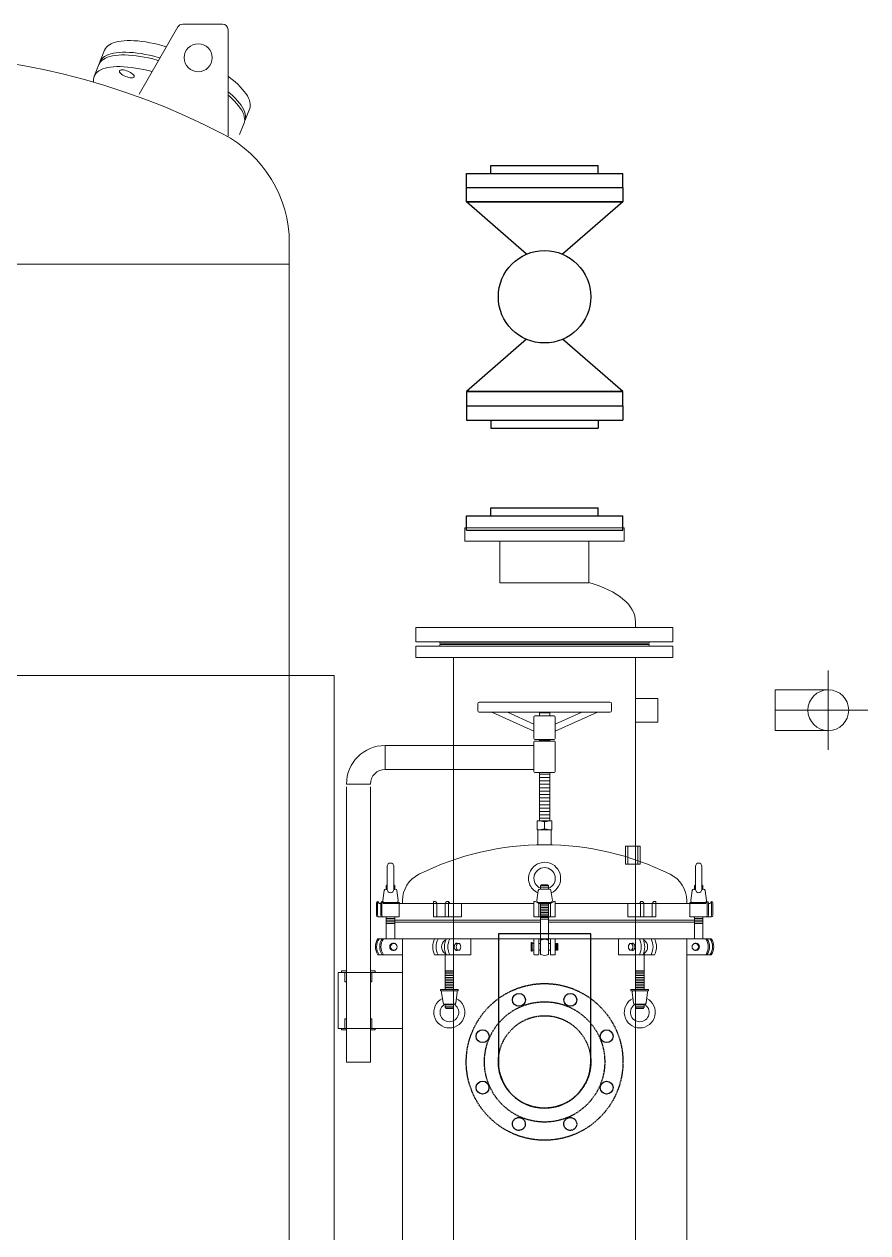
# Model space of a CAD drawing. Extents: x 0 to 160756, y 0 to 229247.
# Drawn here: x 57908 to 59416, y 111447 to 113607 of the extents above; entities that cross this region are included whole.
import ezdxf

# ---------------------------------------------------------------- set-up
doc = ezdxf.new("R2010")
doc.units = 0
doc.header["$LTSCALE"] = 10
for name, pattern in [('XCM7P30CDA$0$CENTER', [50.800000000000004, 31.75, -6.35, 6.35, -6.35]), ('XCM7P30CDA$0$DASHED2', [9.524999999999999, 6.35, -3.175]), ('XCM7P30CDA$0$HIDDEN', [0.375, 0.25, -0.125]), ('XCM7P30CDA$0$PHANTOMX2', [5, 2.5, -0.5, 0.5, -0.5, 0.5, -0.5])]:
    doc.linetypes.add(name, pattern=pattern)
for name, color, linetype, lineweight in [('XCM7P30CDA$0$M-PIPE-20C CHILLED WATER RETURN-1', 252, 'Continuous', 5), ('XCM7P30CDA$0$交換器', 252, 'Continuous', 15), ('XCM7P30CDA$0$隔離網', 252, 'XCM7P30CDA$0$PHANTOMX2', 9)]:
    doc.layers.add(name, color=color, linetype=linetype, lineweight=lineweight)
doc.layers.add('XCM7P30CDA$0$U-CDA-PIPE', color=252, linetype='Continuous')

# ---------------------------------------------------------------- blocks, each defined once
blk = doc.blocks.new('XCM7P30CDA$0$A$C9f6aa294')
at = {"layer": 'XCM7P30CDA$0$交換器', "color": 7, "lineweight": 13}
blk.add_line((-129.1294399999897, 1786.510249631232), (-129.1294399999897, 1776.086345000003), dxfattribs=at)
for points in [[(-149.1667599999928, 1930.819034999993), (-434.1420700000017, 1930.819034999993), (-434.1420700000017, 1954.195915000004), (-149.1667599999928, 1954.195915000004)], [(-212.6183000000019, 1930.819034999993), (-371.8037199999962, 1930.819034999993), (-371.8037199999962, 1856.235654999997), (-212.6183000000019, 1856.235654999997)], [(-522.0836699999927, 1776.086345000003), (-62.3383499999909, 1776.086345000003), (-62.3383499999909, 1750.483095000003), (-522.0836699999927, 1750.483095000003)], [(-478.6694599999901, 1748.256724999999), (-104.6393699999899, 1748.256724999999), (-104.6393699999899, 1750.483095000003), (-478.6694599999901, 1750.483095000003)], [(-62.3383499999909, 1742.690804999991), (-522.0836699999927, 1742.690804999991), (-522.0836699999927, 1722.653474999999), (-62.3383499999909, 1722.653474999999)], [(-478.6694599999901, 1746.030354999995), (-104.6393699999899, 1746.030354999995), (-104.6393699999899, 1742.690804999991), (-478.6694599999901, 1742.690804999991)], [(-454.1793999999936, 1722.653474999999), (-129.1294399999897, 1722.653474999999), (-129.1294399999897, 223.1935549999907), (-454.1793999999936, 223.1935549999907)], [(-89.05478999998013, 1606.938860000009), (-89.05478999998013, 1649.239879999994), (-129.1294399999897, 1649.239879999994), (-129.1294399999897, 1606.938860000009)]]:
    blk.add_lwpolyline(points, close=True, dxfattribs=at)
blk.add_ellipse((-291.6544199999917, 1786.510249631232), major_axis=(162.5249799999947, 0), ratio=0.4931507144317286, start_param=0, end_param=1.062944440765644, dxfattribs=at)
blk = doc.blocks.new('XCM7P30CDA$0$A$C2780092A')
at = {"color": 1, "linetype": 'XCM7P30CDA$0$CENTER'}
for p, q in [((0, 70.65010000015536), (0, -70.65009999999529)), ((70.65009999999438, 3.637978807091713e-12), (-95.24999999988268, -3.637978807091713e-12))]:
    blk.add_line(p, q, dxfattribs=at)
at = {"color": 0}
blk.add_lwpolyline([(1.364242052659392e-12, -36.51250000000073), (-95.24999999988268, -36.51250000000073), (-95.24999999988268, 36.51250000042637), (1.364242052659392e-12, 36.51250000042637)], dxfattribs=at)
blk.add_circle((1.364242052659392e-12, 0), 36.51250000000118, dxfattribs=at)
blk = doc.blocks.new('XCM7P30CDA$0$A$C7B32241A')
at = {"lineweight": 13}
for p, q in [((26.0000042324591, 15.99999946012349), (4.232459104969166e-06, 15.99999946012349)), ((4.232459104969166e-06, 15.99999946012349), (4.232459104969166e-06, -5.398765097197611e-07)), ((13.0000042324591, 13.99999946012349), (13.0000042324591, 1.99999946012349)), ((26.0000042324591, -5.398765097197611e-07), (26.0000042324591, 15.99999946012349)), ((4.232459104969166e-06, -5.398765097197611e-07), (26.0000042324591, -5.398765097197611e-07))]:
    blk.add_line(p, q, dxfattribs=at)
at = {"lineweight": 18}
blk.add_line((1.998035882503245, -5.398765097197611e-07), (24.00197258241496, -5.398765097197611e-07), dxfattribs=at)
at = {"lineweight": 13}
for centre, start, end in [((4.232459104969166e-06, -27.25000053992562), 72.50767547461729, 90), ((4.232459104969166e-06, 43.2499994601726), 270, 287.4923245253827), ((26.0000042324591, -27.25000053992562), 90, 107.4923245253827), ((26.0000042324591, 43.2499994601726), 252.5076754746173, 270)]:
    blk.add_arc(centre, 43.25000000004684, start, end, dxfattribs=at)
blk = doc.blocks.new('XCM7P30CDA$0$A$C3A915B38')
at = {"lineweight": 20}
for p, q in [((31.99999578015377, 26.49999868795976), (-4.219846232444979e-06, 26.49999868795976)), ((-4.219846232444979e-06, 26.49999868795976), (-4.219846232444979e-06, -1.312040240009082e-06)), ((31.99999578015377, 26.49999868795976), (31.99999578015377, -1.312040240009082e-06)), ((31.99999578015377, -1.312040240009082e-06), (-4.219846232444979e-06, -1.312040240009082e-06))]:
    blk.add_line(p, q, dxfattribs=at)
at = {"linetype": 'XCM7P30CDA$0$DASHED2', "lineweight": 20}
for p, q in [((-4.219846232444979e-06, 22.24999868795976), (31.99999578015377, 22.24999868795976)), ((-4.219846232444979e-06, 4.24999868795976), (31.99999578015377, 4.24999868795976))]:
    blk.add_line(p, q, dxfattribs=at)
blk = doc.blocks.new('XCM7P30CDA$0$A$Ca0cf065b')
at = {"lineweight": 13}
h = blk.add_hatch(dxfattribs=at)
h.set_pattern_fill('LINE', scale=0.9566929, style=0)
h.set_pattern_definition([(0, (-805.600880207814, 2875.881568642566), (0, -3.0374999575), [])])
h.paths.add_polyline_path([(376.1751933499909, 2010.74409410001), (368.9999966000032, 2010.74409410001), (368.9999966000032, 2018.397637300004), (374.2618075499922, 2018.397637300004), (376.1751933499909, 2016.484251500005)])
h.paths.add_polyline_path([(368.9999966000032, 2010.74409410001), (361.824799850001, 2010.74409410001), (361.824799850001, 2016.484251500005), (363.7381856499997, 2018.397637300004), (368.9999966000032, 2018.397637300004)])
h.paths.add_polyline_path([(368.9999966000032, 1956.212598800004), (361.824799850001, 1956.212598800004), (361.824799850001, 1984.913385799999), (368.9999966000032, 1984.913385799999)])
h.paths.add_polyline_path([(376.1751933499909, 1956.212598800004), (368.9999966000032, 1956.212598800004), (368.9999966000032, 1984.913385799999), (376.1751933499909, 1984.913385799999)])
h = blk.add_hatch(dxfattribs=at)
h.set_pattern_fill('LINE', scale=0.9566929, style=0)
h.set_pattern_definition([(0, (-1618.199203061769, 84.10746030598239), (0, 3.0374999575), [])])
h.paths.add_polyline_path([(206.4758134301519, 1862.598425999997), (191.1687270301481, 1862.598425999997), (191.1687270301481, 1829.114174500006), (206.4758134301519, 1829.114174500006)])
h.paths.add_polyline_path([(206.4758134301519, 1797.543308799999), (206.4758134301519, 1803.283466199995), (191.1687270301481, 1803.283466199995), (191.1687270301481, 1797.543308799999), (193.0821128301468, 1795.629923), (204.5624276301533, 1795.629923)])
h = blk.add_hatch(dxfattribs=at)
h.set_pattern_fill('LINE', scale=0.9566929, style=0)
h.set_pattern_definition([(180, (2356.199196261863, 84.10746030598239), (0, 3.0374999575), [])])
h.paths.add_polyline_path([(531.5241797698254, 1862.598425999997), (546.8312661698292, 1862.598425999997), (546.8312661698292, 1829.114174500006), (531.5241797698254, 1829.114174500006)])
h.paths.add_polyline_path([(531.5241797698254, 1797.543308799999), (531.5241797698254, 1803.283466199995), (546.8312661698292, 1803.283466199995), (546.8312661698292, 1797.543308799999), (544.9178803698305, 1795.629923), (533.4375655698241, 1795.629923)])
at = {"color": 7, "lineweight": 13}
for p, q in [((249.4133841004805, 2327.692913600054), (249.4133841004805, 2340.129921300017)), ((252.2834628004639, 2343), (485.716530399528, 2343)), ((488.5866090995114, 2340.129921300017), (488.5866090995114, 2327.692913600054)), ((485.716530399528, 2324.822834900071), (252.2834628004639, 2324.822834900071)), ((274.7004950440751, 2324.822834900071), (349.8661386000749, 2290.777219877651)), ((302.5253926240985, 2324.822834900071), (349.8661386000749, 2303.380261722719)), ((349.8661386000749, 2316.212598800106), (349.8661386000749, 2277.944882800264)), ((351.7795244000736, 2318.12598460009), (386.2204687999329, 2318.12598460009)), ((359.9114140500315, 2318.125984600105), (359.9114140500315, 2324.822834900071)), ((359.911414050046, 2323.597329151045), (368.9999966000032, 2323.597329151045)), ((368.9999966000032, 2323.597329151045), (378.0885791499604, 2323.597329151045)), ((378.0885791499604, 2318.12598460009), (378.0885791499604, 2324.822834900071)), ((388.133854599917, 2303.380261722719), (435.4746005758934, 2324.822834900071)), ((388.133854599917, 2290.777219877651), (463.2994981559314, 2324.822834900071)), ((388.133854599917, 2316.212598800106), (388.133854599917, 2277.944882800264)), ((349.8665726716135, 2271.509128403108), (349.8665726716135, 2218.891018903319)), ((351.7795244000736, 2276.031497000266), (386.2204687999329, 2276.031497000266)), ((386.2209028714569, 2273.422514203092), (351.7799584715976, 2273.422514203092)), ((359.9114140500315, 2273.422514203092), (359.9114140500315, 2276.031497000266)), ((359.9114140500315, 2274.99732983124), (368.9999966000032, 2274.99732983124)), ((368.9999966000032, 2274.99732983124), (378.0885791499604, 2274.99732983124)), ((378.0885791499604, 2273.422514203092), (378.0885791499604, 2276.031497000266)), ((388.1342886714556, 2271.509128403108), (388.1342886714556, 2218.891018903319)), ((83.86657267161354, 2265.44771112311), (83.86657267161354, 2222.747711123113)), ((83.86657267161354, 2265.44771112311), (349.8665726716135, 2265.44771112311)), ((83.86657267161354, 2222.747711123171), (83.86657267161354, 2265.44771112311)), ((83.86657267161354, 2222.747711123113), (349.8665726716135, 2222.747711123113)), ((386.2209028714569, 2216.977633103321), (351.7799584715976, 2216.977633103321)), ((359.9114140500169, 2130.743382453686), (359.9114140500315, 2216.977633103321)), ((359.9114140500315, 2214.247330681479), (368.9999966000032, 2214.247330681479)), ((359.9114140500315, 2208.172330766509), (368.9999966000032, 2208.172330766509)), ((368.9999966000032, 2214.247330681479), (378.0885791499604, 2214.247330681479)), ((368.9999966000032, 2208.172330766509), (378.0885791499604, 2208.172330766509)), ((378.0885791499459, 2130.743382453686), (378.0885791499604, 2216.977633103321)), ((57.61657267167175, 2196.497711123171), (14.91657267167466, 2196.497711123171)), ((14.91657267167466, 2196.497711123171), (57.61657267161354, 2196.497711123171)), ((14.91657267167466, 1699.254671831557), (14.91657267167466, 2191.497711123171)), ((36.26657267160772, 2196.497711123171), (36.26657267160772, 2196.497711123171)), ((57.61657267167175, 1699.254671831557), (57.61657267167175, 2191.497711123171)), ((359.9114140500315, 2202.097330851524), (368.9999966000032, 2202.097330851524)), ((359.9114140500315, 2196.022330936554), (368.9999966000032, 2196.022330936554)), ((359.9114140500315, 2189.947331021584), (368.9999966000032, 2189.947331021584)), ((359.9114140500315, 2183.872331106599), (368.9999966000032, 2183.872331106599)), ((368.9999966000032, 2202.097330851524), (378.0885791499604, 2202.097330851524)), ((368.9999966000032, 2196.022330936554), (378.0885791499604, 2196.022330936554)), ((368.9999966000032, 2189.947331021584), (378.0885791499604, 2189.947331021584)), ((368.9999966000032, 2183.872331106599), (378.0885791499604, 2183.872331106599)), ((359.9114140500315, 2177.797331191628), (368.9999966000032, 2177.797331191628)), ((359.9114140500315, 2171.722331276644), (368.9999966000032, 2171.722331276644)), ((359.9114140500315, 2165.647331361673), (368.9999966000032, 2165.647331361673)), ((368.9999966000032, 2177.797331191628), (378.0885791499604, 2177.797331191628)), ((368.9999966000032, 2171.722331276644), (378.0885791499604, 2171.722331276644)), ((368.9999966000032, 2165.647331361673), (378.0885791499604, 2165.647331361673)), ((359.9114140500315, 2159.572331446703), (368.9999966000032, 2159.572331446703)), ((359.9114140500315, 2153.497331531718), (368.9999966000032, 2153.497331531718)), ((359.911414050046, 2147.422331616748), (368.9999966000032, 2147.422331616748)), ((359.911414050046, 2141.347331701763), (368.9999966000032, 2141.347331701763)), ((368.9999966000032, 2159.572331446703), (378.0885791499604, 2159.572331446703)), ((368.9999966000032, 2153.497331531718), (378.0885791499604, 2153.497331531718)), ((368.9999966000032, 2147.422331616748), (378.0885791499604, 2147.422331616748)), ((368.9999966000032, 2141.347331701763), (378.0885791499604, 2141.347331701763)), ((359.911414050046, 2135.272331786793), (368.9999966000032, 2135.272331786793)), ((368.9999966000032, 2135.272331786793), (378.0885791499604, 2135.272331786793)), ((357.041335350048, 2113.786689553686), (357.041335350048, 2087.886882008388)), ((357.9980282500474, 2114.743382453686), (380.0019649499591, 2114.743382453686)), ((380.9586578499438, 2113.786689553686), (380.9586578499438, 2087.886882008388)), ((87.90649380545074, 2049.625195900007), (87.90649380545074, 2007.530708299993)), ((99.38680860544264, 2049.625195900007), (99.38680860544264, 2007.530708299993)), ((638.6131845945347, 2049.625195900007), (638.6131845945347, 2007.530708299993)), ((650.0934993945266, 2049.625195900007), (650.0934993945266, 2007.530708299993)), ((85.87444134440739, 2008.830708299996), (85.14094082186057, 2008.830708299996)), ((87.90649380545074, 2008.830708299996), (85.14094082186057, 2008.830708299996)), ((85.87444134440739, 2008.830708299996), (87.90649380545074, 2008.830708299996)), ((87.90649380545074, 2016.484251500005), (85.99310800545209, 2014.570865700007)), ((85.99310800545209, 2008.830708299996), (85.99310800545209, 2014.570865700007)), ((85.99310800545209, 2011.136468818484), (87.90649380545074, 2011.136468818484)), ((99.38680860544264, 2016.484251500005), (101.3001944054558, 2014.570865700007)), ((99.38680860544264, 2011.136468818484), (101.3001944054413, 2011.136468818484)), ((99.38680860544264, 2008.830708299996), (101.4188610665005, 2008.830708299996)), ((102.1523615890328, 2008.830708299996), (99.38680860544264, 2008.830708299996)), ((101.3001944054558, 2008.830708299996), (101.3001944054558, 2014.570865700007)), ((102.1523615890474, 2008.830708299996), (101.4188610665005, 2008.830708299996)), ((360.4942862164025, 2008.830708300011), (377.5057069836039, 2008.830708300011)), ((363.7381856499997, 2016.484251500005), (361.824799850001, 2014.570865700007)), ((361.824799850001, 2014.570865700007), (361.824799850001, 2008.830708300011)), ((374.2618075500068, 2016.484251500005), (363.7381856499997, 2016.484251500005)), ((374.2618075500068, 2016.484251500005), (376.1751933500054, 2014.570865700007)), ((376.1751933500054, 2008.830708300011), (376.1751933500054, 2014.570865700007)), ((635.84763161093, 2008.830708299996), (636.5811321334768, 2008.830708299996)), ((635.8476316109445, 2008.830708299996), (638.6131845945347, 2008.830708299996)), ((638.6131845945347, 2008.830708299996), (636.5811321334768, 2008.830708299996)), ((638.6131845945347, 2016.484251500005), (636.6997987945215, 2014.570865700007)), ((636.6997987945215, 2008.830708299996), (636.6997987945215, 2014.570865700007)), ((638.6131845945347, 2011.136468818484), (636.699798794536, 2011.136468818484)), ((650.0934993945266, 2016.484251500005), (652.0068851945252, 2014.570865700007)), ((652.0068851945252, 2011.136468818484), (650.0934993945266, 2011.136468818484)), ((652.1255518555699, 2008.830708299996), (650.0934993945266, 2008.830708299996)), ((650.0934993945266, 2008.830708299996), (652.8590523781168, 2008.830708299996)), ((652.0068851945252, 2008.830708299996), (652.0068851945252, 2014.570865700007)), ((652.1255518555699, 2008.830708299996), (652.8590523781168, 2008.830708299996)), ((82.29858206900826, 2006.358559825399), (79.75377895501151, 1988.181394725398)), ((85.99310800545209, 2008.098968860984), (87.90649380545074, 2008.098968860984)), ((99.38680860544264, 2008.098968860984), (101.3001944054413, 2008.098968860984)), ((107.5395234558964, 1988.181394725398), (104.9947203418851, 2006.358559825399)), ((114.9999965999814, 1987.849354698759), (114.9999965999814, 1983)), ((355.1071243495535, 1988.181394725398), (357.6519274635502, 2006.358559825399)), ((380.3480657364416, 2006.358559825399), (382.8928688504529, 1988.181394725398)), ((622.9999965999814, 1987.849354698759), (622.9999965999814, 1983)), ((630.4604697440809, 1988.181394725398), (633.0052728580922, 2006.358559825399)), ((638.6131845945347, 2008.098968860984), (636.699798794536, 2008.098968860984)), ((652.0068851945252, 2008.098968860984), (650.0934993945266, 2008.098968860984)), ((655.7014111309691, 2006.358559825399), (658.2462142449658, 1988.181394725398)), ((68.36436799014336, 1983.956692899999), (68.36436799014336, 1961.9527562)), ((70.59286107565276, 1986.754141674057), (70.59286107565276, 1961.9527562)), ((73.36514421546599, 1983), (71.23444659447705, 1986.826771599997)), ((73.36514421546599, 1983), (76.04028861800907, 1983)), ((76.04028861800907, 1983.956692899999), (76.04028861800907, 1961.9527562)), ((78.26878170351847, 1986.754141674057), (78.26878170351847, 1961.9527562)), ((81.0410648433317, 1983), (78.91036722234276, 1986.826771599997)), ((109.4320840554574, 1984.913385799999), (79.97571603282995, 1984.913385799999)), ((105.0214752316242, 1983), (81.0410648433317, 1983)), ((81.0410648433317, 1983), (105.0214752316242, 1983)), ((93.64665120544669, 1983), (81.0410648433317, 1983)), ((104.6971647030441, 1984.913385799999), (82.59613770784927, 1984.913385799999)), ((82.59613770784927, 1983), (109.4320840554574, 1983)), ((349.8661385999876, 1983), (89.99999659998866, 1983)), ((109.3190871973056, 1983), (109.3190871973056, 1959.082677500002)), ((109.4320840554574, 1984.913385799999), (109.4320840554574, 1983)), ((170.4099406718306, 1985.870078699998), (170.4099406718306, 1960.039370400002)), ((171.3666335718153, 1986.826771599997), (171.7148325057497, 1986.826771599997)), ((191.4775914309284, 1983), (176.4016513968381, 1983)), ((176.4016513968381, 1983), (191.4775914309284, 1983)), ((176.4982970057463, 1982.043307100001), (176.4982970057463, 1960.039370400002)), ((183.0368373801612, 1983), (191.4775914309284, 1983)), ((183.1131588995631, 1983), (191.1687270301481, 1983)), ((191.3809458220203, 1982.043307100001), (191.3809458220203, 1960.039370400002)), ((196.1644103220169, 1986.826771599997), (196.5126092559512, 1986.826771599997)), ((199.4987542672461, 1983), (197.3169513334142, 1986.388050829861)), ((197.469302155936, 1985.870078699998), (197.469302155936, 1960.039370400002)), ((199.4987542672461, 1983), (220.2373493550695, 1983)), ((220.237349355084, 1959.082677500002), (220.237349355084, 1983)), ((349.8661386000022, 1960.039370400002), (349.8661386000022, 1986.826771599997)), ((368.9999966000032, 1984.913385799999), (356.0568459791975, 1984.913385799999)), ((357.9494831024058, 1984.913385799999), (380.0505100976006, 1984.913385799999)), ((358.4763746999961, 1983), (368.9999965999887, 1983)), ((358.4763746999961, 1960.039370400002), (358.4763746999961, 1983)), ((361.824799850001, 1920.129921300002), (361.8247998499864, 1983)), ((381.9432182238816, 1984.913385799999), (368.9999966000032, 1984.913385799999)), ((368.9999965999887, 1983), (379.5236184999958, 1983)), ((376.1751933500054, 1920.129921300002), (376.1751933499763, 1983)), ((379.5236184999958, 1960.039370400002), (379.5236184999958, 1983)), ((388.1338546000043, 1960.039370400002), (388.1338546000043, 1986.826771599997)), ((647.9999965999887, 1983), (388.1338546000043, 1983)), ((538.5012389327312, 1983), (517.7626438449079, 1983)), ((517.7626438448933, 1959.082677500002), (517.7626438448933, 1983)), ((538.5012389327312, 1983), (540.6830418665631, 1986.388050829861)), ((540.5306910440413, 1985.870078699998), (540.5306910440413, 1960.039370400002)), ((541.8355828779604, 1986.826771599997), (541.4873839440261, 1986.826771599997)), ((546.5224017690489, 1983), (561.5983418031392, 1983)), ((561.5983418031392, 1983), (546.5224017690489, 1983)), ((554.9631558198162, 1983), (546.5224017690489, 1983)), ((546.619047377957, 1982.043307100001), (546.619047377957, 1960.039370400002)), ((554.8868343004142, 1983), (546.8312661698292, 1983)), ((561.501696194231, 1982.043307100001), (561.501696194231, 1960.039370400002)), ((566.633359628162, 1986.826771599997), (566.2851606942277, 1986.826771599997)), ((567.5900525281468, 1985.870078699998), (567.5900525281468, 1960.039370400002)), ((628.56790914452, 1984.913385799999), (658.0242771671474, 1984.913385799999)), ((628.56790914452, 1984.913385799999), (628.56790914452, 1983)), ((655.4038554921281, 1983), (628.56790914452, 1983)), ((628.6809060026717, 1983), (628.6809060026717, 1959.082677500002)), ((632.9785179683531, 1983), (656.9589283566456, 1983)), ((656.9589283566456, 1983), (632.9785179683531, 1983)), ((633.3028284969332, 1984.913385799999), (655.4038554921281, 1984.913385799999)), ((644.3533419945306, 1983), (656.9589283566456, 1983)), ((656.9589283566456, 1983), (659.0896259776346, 1986.826771599997)), ((659.7312114964589, 1986.754141674057), (659.7312114964589, 1961.9527562)), ((661.9597045819683, 1983.956692899999), (661.9597045819683, 1961.9527562)), ((664.6348489845113, 1983), (661.9597045819683, 1983)), ((664.6348489845113, 1983), (666.7655466055003, 1986.826771599997)), ((667.4071321243246, 1986.754141674057), (667.4071321243246, 1961.9527562)), ((669.635625209834, 1983.956692899999), (669.635625209834, 1961.9527562)), ((109.3190871972911, 1959.082677500002), (70.81916940542578, 1959.082677500002)), ((85.99310800545209, 1920), (85.99310800545209, 1959.082677500002)), ((85.99310800545209, 1956.46146958349), (101.3001944054413, 1956.46146958349)), ((85.99310800545209, 1953.42396962599), (101.3001944054413, 1953.42396962599)), ((85.99310800545209, 1950.38646966849), (101.3001944054413, 1950.38646966849)), ((85.99310800545209, 1947.348969710976), (101.3001944054413, 1947.348969710976)), ((101.3001944054558, 1920), (101.3001944054558, 1959.082677500002)), ((101.3001944054558, 1953), (361.824799850001, 1953)), ((361.824799850001, 1950), (101.3001944054558, 1950)), ((171.3666335718153, 1959.082677500002), (175.541604105747, 1959.082677500002)), ((175.541604105747, 1959.082677500002), (192.3376387220196, 1959.082677500002)), ((192.3376387220196, 1959.082677500002), (196.5126092559512, 1959.082677500002)), ((196.5126092559512, 1959.082677500002), (220.237349355084, 1959.082677500002)), ((350.8228315000015, 1959.082677500002), (357.5196817999968, 1959.082677500002)), ((357.5196817999968, 1959.082677500002), (380.4803113999951, 1959.082677500002)), ((376.1751933499909, 1954.91417280001), (361.824799850001, 1954.91417280001)), ((376.1751933500054, 1953), (636.6997987945215, 1953)), ((636.6997987945215, 1950), (376.1751933500054, 1950)), ((380.4803113999951, 1959.082677500002), (387.1771616999904, 1959.082677500002)), ((541.4873839440261, 1959.082677500002), (517.7626438448933, 1959.082677500002)), ((545.6623544779577, 1959.082677500002), (541.4873839440261, 1959.082677500002)), ((562.4583890942304, 1959.082677500002), (545.6623544779577, 1959.082677500002)), ((566.633359628162, 1959.082677500002), (562.4583890942304, 1959.082677500002)), ((628.6809060026862, 1959.082677500002), (667.1808237945515, 1959.082677500002)), ((636.6997987945215, 1920), (636.6997987945215, 1959.082677500002)), ((652.0068851945252, 1956.46146958349), (636.699798794536, 1956.46146958349)), ((652.0068851945252, 1953.42396962599), (636.699798794536, 1953.42396962599)), ((652.0068851945252, 1950.38646966849), (636.699798794536, 1950.38646966849)), ((652.0068851945252, 1947.348969710976), (636.699798794536, 1947.348969710976)), ((652.0068851945252, 1920), (652.0068851945252, 1959.082677500002)), ((71.19822261329682, 1920), (114.5086694305501, 1920)), ((89.99999659998866, 1920), (647.9999965999887, 1920)), ((114.5086694305501, 1920), (90.59134693055239, 1920)), ((99.65087091681198, 1911.868110349998), (96.25956191991281, 1911.868110349998)), ((114.9999965999596, 617.4000000000524), (114.9999965999596, 1920)), ((191.1687270301481, 1917.656242016485), (192.3554354070075, 1917.656242016485)), ((215.0578871206235, 1911.868110349998), (210.5943938880519, 1911.868110349998)), ((237.1891970990837, 1920), (237.1891970990837, 1891.299213000006)), ((344.7953316326748, 1913.303149700005), (344.7953316326748, 1897.996063300001)), ((346.7087174326734, 1913.303149700005), (344.7953316326748, 1913.303149700005)), ((346.7087174326734, 1913.303149700005), (346.7087174326734, 1897.996063300001)), ((349.8661386000022, 1911.724606415009), (346.7087174326734, 1911.724606415009)), ((349.8661386000022, 1892.255905900005), (349.8661386000022, 1919.043307100001)), ((357.5196817999968, 1920), (350.8228315000015, 1920)), ((358.4763746999961, 1892.255905900005), (358.4763746999961, 1919.043307100001)), ((361.824799850001, 1911.724606415009), (358.4763746999961, 1911.724606415009)), ((361.824799850001, 1920), (361.824799850001, 1892.734252349997)), ((376.1751933500054, 1920), (376.1751933500054, 1892.734252349997)), ((379.5236184999958, 1911.724606415009), (376.1751933500054, 1911.724606415009)), ((379.5236184999958, 1892.255905900005), (379.5236184999958, 1919.043307100001)), ((387.1771617000049, 1920), (380.4803113999951, 1920)), ((388.1338546000043, 1892.255905900005), (388.1338546000043, 1919.043307100001)), ((389.6163939976832, 1911.724606415009), (388.1338546000043, 1911.724606415009)), ((389.6163939976832, 1911.724606415009), (389.6163939976832, 1910.504822967501)), ((389.6163939976832, 1910.504822967501), (389.6163939976832, 1900.794390032504)), ((389.6163939976832, 1910.504822967501), (390.7165908326715, 1910.504822967501)), ((389.6163939976832, 1900.794390032504), (390.7165908326715, 1900.794390032504)), ((389.6163939976832, 1899.574606584996), (389.6163939976832, 1900.794390032504)), ((392.1516301826778, 1911.724606415009), (390.7165908326715, 1911.724606415009)), ((390.7165908326715, 1910.504822967501), (390.7165908326715, 1911.724606415009)), ((390.7165908326715, 1910.504822967501), (390.7165908326715, 1900.794390032504)), ((390.7165908326715, 1900.794390032504), (390.7165908326715, 1899.574606584996)), ((392.6299766326847, 1911.246259965003), (392.6299766326847, 1900.052953035003)), ((500.8107961008936, 1920), (500.8107961008936, 1891.299213000006)), ((522.9421060793538, 1911.868110349998), (527.4055993119255, 1911.868110349998)), ((546.8312661698292, 1917.656242016485), (545.6445577929699, 1917.656242016485)), ((622.9999965999814, 1617.400000000009), (622.9999965999887, 1920)), ((623.4913237694273, 1920), (647.4086462694249, 1920)), ((666.8017705866805, 1920), (623.4913237694273, 1920)), ((638.3491222831653, 1911.868110349998), (641.7404312800645, 1911.868110349998)), ((71.19822261329682, 1891.299213000006), (115, 1891.299213000006)), ((99.65087091681198, 1899.431102649993), (96.25956191991281, 1899.431102649993)), ((172.4393927831261, 1891.299213000006), (193.4103979333304, 1891.299213000006)), ((191.1687270301481, 1893.642970983521), (191.1687270301481, 1829.114174500006)), ((191.1687270301481, 1893.642970983521), (192.3554354070075, 1893.642970983521)), ((193.4103979333304, 1891.299213000006), (237.1891970990837, 1891.299213000006)), ((206.4758134301519, 1891.299213000006), (206.4758134301519, 1829.114174500006)), ((215.0578871206235, 1899.431102649993), (210.5943938880519, 1899.431102649993)), ((346.7087174326734, 1897.996063300001), (344.7953316326748, 1897.996063300001)), ((346.7087174326734, 1899.574606584996), (349.8661386000022, 1899.574606584996)), ((357.5196817999968, 1891.299213000006), (350.8228315000015, 1891.299213000006)), ((358.4763746999961, 1899.574606584996), (361.824799850001, 1899.574606584996)), ((376.1751933500054, 1899.574606584996), (379.5236184999958, 1899.574606584996)), ((387.1771617000049, 1891.299213000006), (380.4803113999951, 1891.299213000006)), ((388.1338546000043, 1899.574606584996), (389.6163939976832, 1899.574606584996)), ((392.1516301826778, 1899.574606584996), (390.7165908326715, 1899.574606584996)), ((544.5895952666469, 1891.299213000006), (500.8107961008936, 1891.299213000006)), ((522.9421060793538, 1899.431102649993), (527.4055993119255, 1899.431102649993)), ((531.5241797698254, 1891.299213000006), (531.5241797698254, 1829.114174500006)), ((565.5606004168512, 1891.299213000006), (544.5895952666469, 1891.299213000006)), ((546.8312661698292, 1893.642970983521), (545.6445577929699, 1893.642970983521)), ((546.8312661698292, 1893.642970983521), (546.8312661698292, 1829.114174500006)), ((666.8017705866805, 1891.299213000006), (622.9999931999773, 1891.299213000006)), ((638.3491222831653, 1899.431102649993), (641.7404312800645, 1899.431102649993)), ((0, 1760), (0, 1860)), ((115, 1860), (0, 1860)), ((14.91657267167466, 1862.800000000003), (6.266572671680478, 1862.800000000003)), ((6.266572671680478, 1860), (6.266572671680478, 1862.800000000003)), ((66.26657267168048, 1862.800000000003), (57.6165726716863, 1862.800000000003)), ((66.26657267168048, 1860), (66.26657267168048, 1862.800000000003)), ((206.4758134301519, 1862.598425999997), (191.1687270301481, 1862.598425999997)), ((531.5241797698254, 1862.598425999997), (546.8312661698292, 1862.598425999997)), ((115, 1760), (0, 1760)), ((6.266572671680478, 1760), (6.266572671680478, 1757.199999999997)), ((14.91657267167466, 1757.199999999997), (6.266572671680478, 1757.199999999997)), ((66.26657267168048, 1757.199999999997), (57.6165726716863, 1757.199999999997)), ((66.26657267168048, 1760), (66.26657267168048, 1757.199999999997)), ((14.91657267167466, 1699.254671831557), (57.61657267167175, 1699.254671831557)), ((622.9999965999596, 575), (622.9999965999814, 1617.400000000009)), ((164.3986494635465, 695), (164.3986494635465, 5.999997105027433)), ((214.3910747722912, 0), (214.3910747722548, 694.9999999999854)), ((523.6089184276134, 0), (523.6089184276498, 694.9999999999854)), ((523.6089184276207, 695), (569.6013456663495, 666.8461674302671)), ((569.6013456663495, 666.8461674302671), (569.6013456663495, 695)), ((573.6013437363581, 695), (569.6013456663495, 695)), ((573.6013437363581, 695), (573.6013437363581, 5.999997105027433)), ((114.9999965999596, 575), (114.9999965999596, 617.4000000000524)), ((114.9999965999741, 575), (164.398649463561, 575)), ((114.9999965999523, 575), (164.3986494635465, 575)), ((114.9999965999523, 555.1506453012407), (114.9999965999523, 575)), ((573.6013437363581, 575), (622.9999965999596, 575)), ((573.6013437363581, 575), (622.9999965999523, 575)), ((622.9999965999523, 555.1506453012407), (622.9999965999523, 575)), ((214.3910747722912, 5.999997105027433), (110.1486883292746, 5.999997105027433)), ((110.1486883292746, 5.999997105027433), (110.1486883292746, 0)), ((110.1486883292746, 0), (214.3910747722912, 0)), ((214.3910747722912, 0), (214.3910747722912, 5.999997105027433)), ((214.3910747722912, 0), (214.3910747722912, 5.999997105027433)), ((523.6089184276134, 5.999997105027433), (627.85130487063, 5.999997105027433)), ((523.6089184276134, 0), (523.6089184276134, 5.999997105027433)), ((523.6089184276134, 0), (523.6089184276134, 5.999997105027433)), ((627.85130487063, 0), (523.6089184276134, 0)), ((627.85130487063, 5.999997105027433), (627.85130487063, 0))]:
    blk.add_line(p, q, dxfattribs=at)
at = {"color": 7, "linetype": 'XCM7P30CDA$0$DASHED2', "lineweight": 13}
for p, q in [((12.26657267168048, 1842.800000000003), (12.26657267168048, 1860)), ((60.26657267168048, 1842.800000000003), (60.26657267168048, 1860)), ((14.91657267167466, 1842.800000000003), (12.26657267168048, 1842.800000000003)), ((60.26657267168048, 1842.800000000003), (57.6165726716863, 1842.800000000003)), ((12.26657267168048, 1777.199999999997), (12.26657267168048, 1760)), ((14.91657267167466, 1777.199999999997), (12.26657267168048, 1777.199999999997)), ((60.26657267168048, 1777.200000000012), (57.6165726716863, 1777.200000000012)), ((60.26657267168048, 1777.200000000012), (60.26657267168048, 1760))]:
    blk.add_line(p, q, dxfattribs=at)
at = {"color": 252, "lineweight": 13}
for p, q in [((183.0368373801612, 1827.200788699993), (183.0368373801612, 1829.114174500006)), ((183.0368373801612, 1829.114174500006), (214.6077030801534, 1829.114174500006)), ((183.0368373801612, 1827.200788699993), (187.7717567325599, 1827.200788699993)), ((184.9293979797076, 1823.932779774594), (187.4742010937043, 1805.755614674606)), ((187.7717567325599, 1827.200788699993), (205.3069017382804, 1827.200788699993)), ((205.3069017382804, 1827.200788699993), (214.6077030801534, 1827.200788699993)), ((210.1703393665957, 1805.755614674606), (212.7151424805925, 1823.932779774608)), ((214.6077030801534, 1827.200788699993), (214.6077030801534, 1829.114174500006)), ((523.3922901198239, 1827.200788699993), (523.3922901198239, 1829.114174500006)), ((554.9631558198162, 1829.114174500006), (523.3922901198239, 1829.114174500006)), ((532.6930914616969, 1827.200788699993), (523.3922901198239, 1827.200788699993)), ((527.8296538333816, 1805.755614674606), (525.2848507193848, 1823.932779774608)), ((550.2282364674174, 1827.200788699993), (532.6930914616969, 1827.200788699993)), ((554.9631558198162, 1827.200788699993), (550.2282364674174, 1827.200788699993)), ((553.0705952202698, 1823.932779774594), (550.525792106273, 1805.755614674606)), ((554.9631558198162, 1827.200788699993), (554.9631558198162, 1829.114174500006)), ((190.3165598465566, 1803.283466199995), (191.0500603691034, 1803.283466199995)), ((206.5944800911966, 1803.283466199995), (191.0500603691034, 1803.283466199995)), ((191.1687270301481, 1803.283466199995), (191.1687270301481, 1797.543308799999)), ((193.0821128301468, 1795.629923), (191.1687270301481, 1797.543308799999)), ((204.5624276301533, 1795.629923), (193.0821128301468, 1795.629923)), ((204.5624276301533, 1795.629923), (206.4758134301519, 1797.543308799999)), ((206.4758134301519, 1803.283466199995), (206.4758134301519, 1797.543308799999)), ((206.5944800911966, 1803.283466199995), (207.3279806137434, 1803.283466199995)), ((531.4055131087807, 1803.283466199995), (530.6720125862339, 1803.283466199995)), ((531.4055131087807, 1803.283466199995), (546.9499328308739, 1803.283466199995)), ((531.5241797698254, 1803.283466199995), (531.5241797698254, 1797.543308799999)), ((533.4375655698241, 1795.629923), (531.5241797698254, 1797.543308799999)), ((533.4375655698241, 1795.629923), (544.9178803698305, 1795.629923)), ((544.9178803698305, 1795.629923), (546.8312661698292, 1797.543308799999)), ((546.8312661698292, 1803.283466199995), (546.8312661698292, 1797.543308799999)), ((547.6834333534207, 1803.283466199995), (546.9499328308739, 1803.283466199995)), ((164.3986494635465, 695), (168.398647533555, 695)), ((168.398647533555, 666.8461674302671), (168.398647533555, 695)), ((214.3910747722839, 695), (168.398647533555, 666.8461674302671)), ((214.3910747722693, 575), (523.6089184276352, 575)), ((214.3910747722985, 575), (523.6089184276425, 575))]:
    blk.add_line(p, q, dxfattribs=at)
at = {"color": 252, "linetype": 'XCM7P30CDA$0$HIDDEN', "ltscale": 0.5}
for centre, radius in [((368.9999966000032, 1700), 140), ((368.9999966000032, 1700), 107.5), ((368.9999966000032, 1700), 82.59999999999127), ((368.9999966000032, 1700), 82.59999999999998), ((323.0475339059412, 1589.147074137174), 11.5), ((414.8915542087925, 1589.121846424838), 11.5), ((368.9999966000032, 700.0000000000582), 140), ((323.1084389912139, 810.8781535752205), 11.5), ((414.9524592940652, 810.8529258628841), 11.5), ((368.9999966000032, 700.0000000000582), 107.5), ((368.9999966000032, 700.0000000000582), 82.59999999999127), ((368.9999966000032, 700.0000000000582), 82.59999999999998), ((258.1470707371773, 745.9524626941129), 11.5), ((479.8781501751655, 745.8915576088475), 11.5), ((258.1218430248409, 654.1084423912689), 11.5), ((479.8529224628292, 654.0475373060035), 11.5), ((323.0475339059412, 589.1470741372323), 11.5), ((414.8915542087925, 589.1218464248959), 11.5)]:
    blk.add_circle(centre, radius, dxfattribs=at)
at = {"color": 252}
for centre in [(323.1084389912139, 1810.878153575162), (414.9524592940652, 1810.852925862826), (258.1470707371773, 1745.952462694055), (479.8781501751655, 1745.891557608789), (258.1218430248409, 1654.108442391211), (479.8529224628292, 1654.047537305945)]:
    blk.add_circle(centre, 11.5, dxfattribs=at)
at = {"color": 7, "lineweight": 13}
for centre, radius, start, end in [((252.2834628004639, 2340.129921300017), 2.870078699988519, 90, 180), ((485.716530399528, 2340.129921300017), 2.870078699988519, 0, 90), ((252.2834628004639, 2327.692913600054), 2.870078699988519, 180, 270), ((351.7795244000736, 2316.212598800106), 1.913385799992346, 90, 180), ((386.2204687999183, 2316.212598800106), 1.913385799992346, 0, 90), ((485.716530399528, 2327.692913600054), 2.870078699988519, 270, 0), ((351.779524400059, 2277.944882800264), 1.913385799992346, 180, 270), ((351.7799584715976, 2271.509128403108), 1.913385799992346, 90, 180), ((386.2204687999329, 2277.944882800264), 1.913385799992346, 270, 0), ((386.2209028714569, 2271.509128403108), 1.913385799992346, 0, 90), ((83.86657267161354, 2196.497711123171), 68.95, 90, 180), ((83.86657267161354, 2196.497711123171), 26.25, 90, 180), ((351.7799584715976, 2218.891018903319), 1.913385799992346, 180, 270), ((386.2209028714569, 2218.891018903319), 1.913385799992346, 270, 0), ((357.9980282500474, 2113.786689553686), 0.9566928999961731, 90, 180), ((380.0019649499591, 2113.786689553686), 0.9566928999961731, 0, 90), ((368.9999965999814, 1583), 505, 63.59647625367167, 116.4035237463284), ((93.64665120544669, 2049.625195900007), 5.740157399999999, 0, 180), ((368.9999966000032, 2027.964566299997), 28.700787, 294.6599550899356, 152.093350370947), ((644.3533419945306, 2049.625195900007), 5.740157399999999, 0, 180), ((167.9999965999814, 1987.849354698759), 53, 116.4035237463284, 180), ((368.9999966000032, 2027.964566299997), 28.70078700000003, 152.093350370947, 245.3400449100644), ((368.9999966000032, 2027.964566299997), 19.133858, 292.0243128371801, 247.9756871628199), ((569.9999965999814, 1987.849354698759), 53, 0, 63.59647625367167), ((85.14094082186057, 2005.960629599998), 2.8700787, 90, 172.0303896056869), ((102.1523615890328, 2005.960629599998), 2.8700787, 7.969610394313103, 90), ((360.4942862164025, 2005.960629599998), 2.8700787, 90, 172.0303896056869), ((377.5057069835893, 2005.960629599998), 2.8700787, 7.969610394313103, 90), ((635.8476316109445, 2005.960629599998), 2.8700787, 90, 172.0303896056869), ((652.8590523781168, 2005.960629599998), 2.8700787, 7.969610394313103, 90), ((82.59613770784927, 1987.783464499997), 2.8700787, 172.0303896056869, 270), ((104.6971647030441, 1987.783464499997), 2.8700787, 270, 7.969610394313103), ((357.9494831024058, 1987.783464499997), 2.8700787, 172.0303896056869, 270), ((380.0505100976006, 1987.783464499997), 2.8700787, 270, 7.969610394313103), ((633.3028284969332, 1987.783464499997), 2.8700787, 172.0303896056869, 270), ((655.4038554921281, 1987.783464499997), 2.8700787, 270, 7.969610394313103), ((71.23444669014134, 1983.956692899999), 2.8700787, 90, 180), ((78.91036731800705, 1983.956692899999), 2.8700787, 90, 180), ((171.3666335718153, 1985.870078699998), 0.9566929, 90, 180), ((171.7148325057497, 1982.043307100001), 4.7834645, 0, 90), ((196.1644103220169, 1982.043307100001), 4.7834645, 90, 180), ((196.5126092559512, 1985.870078699998), 0.9566929, 0, 90), ((349.2283433333359, 1973.791874432412), 13.05053498842342, 44.87625120855025, 87.19877084210493), ((388.7716498666705, 1973.791830837508), 13.05053498842357, 92.80122915789507, 135.1237487914498), ((541.4873839440261, 1985.870078699998), 0.9566929, 90, 180), ((541.8355828779604, 1982.043307100001), 4.7834645, 0, 90), ((566.2851606942277, 1982.043307100001), 4.7834645, 90, 180), ((566.633359628162, 1985.870078699998), 0.9566929, 0, 90), ((659.0896258819703, 1983.956692899999), 2.8700787, 0, 90), ((666.765546509836, 1983.956692899999), 2.8700787, 0, 90), ((71.23444669014134, 1961.9527562), 2.8700787, 180, 270), ((73.46293977565074, 1961.9527562), 2.8700787, 180, 270), ((78.91036731800705, 1961.9527562), 2.8700787, 180, 270), ((81.13886040351645, 1961.9527562), 2.8700787, 180, 270), ((171.3666335718153, 1960.039370400002), 0.9566929, 180, 270), ((175.541604105747, 1960.039370400002), 0.9566929, 270, 0), ((192.3376387220196, 1960.039370400002), 0.9566929, 180, 270), ((196.5126092559512, 1960.039370400002), 0.9566929, 270, 0), ((350.8228315000015, 1960.039370400002), 0.9566929, 180, 270), ((357.5196817999968, 1960.039370400002), 0.9566929, 270, 0), ((380.4803113999951, 1960.039370400002), 0.9566929, 180, 270), ((387.1771616999904, 1960.039370400002), 0.9566929, 270, 0), ((541.4873839440261, 1960.039370400002), 0.9566929, 180, 270), ((545.6623544779577, 1960.039370400002), 0.9566929, 270, 0), ((562.4583890942304, 1960.039370400002), 0.9566929, 180, 270), ((566.633359628162, 1960.039370400002), 0.9566929, 270, 0), ((656.8611327964609, 1961.9527562), 2.8700787, 270, 0), ((659.0896258819703, 1961.9527562), 2.8700787, 270, 0), ((664.5370534243266, 1961.9527562), 2.8700787, 270, 0), ((666.765546509836, 1961.9527562), 2.8700787, 270, 0), ((91.1729175185319, 1905.649606499996), 24.59516680492941, 144.3054499831904, 215.6945500168096), ((93.4014106040413, 1905.649606499996), 24.59516680492941, 144.3054499831904, 215.6945500168096), ((98.84883814639761, 1905.649606499996), 24.59516680492941, 144.3054499831904, 215.6945500168096), ((101.077331231907, 1905.649606499996), 24.59516680492941, 144.3054499831904, 215.6945500168096), ((201.1899643600045, 1905.649606499996), 32.13299176238726, 153.4746479833668, 206.5253520166332), ((207.2783206939348, 1905.649606499996), 32.13299176238726, 153.4746479833668, 206.5253520166332), ((222.1609695101943, 1905.649606499996), 32.13299176238726, 153.4746479833668, 206.5253520166332), ((228.2493258441245, 1905.649606499996), 32.13299176238726, 153.4746479833668, 206.5253520166332), ((350.8228315000015, 1919.043307100001), 0.9566929, 90, 180), ((357.5196817999968, 1919.043307100001), 0.9566929, 0, 90), ((380.4803113999951, 1919.043307100001), 0.9566929, 90, 180), ((387.1771617000049, 1919.043307100001), 0.9566929, 0, 90), ((392.1516301826778, 1911.246259965003), 0.47834645, 0, 90), ((509.7506673558528, 1905.649606499996), 32.13299176238726, 333.4746479833668, 26.52535201663326), ((515.8390236897831, 1905.649606499996), 32.13299176238726, 333.4746479833668, 26.52535201663326), ((530.7216725060425, 1905.649606499996), 32.13299176238726, 333.4746479833668, 26.52535201663326), ((536.8100288399728, 1905.649606499996), 32.13299176238726, 333.4746479833668, 26.52535201663326), ((636.9226619680703, 1905.649606499996), 24.59516680492941, 324.30544998227, 35.69455001772999), ((639.1511550535797, 1905.649606499996), 24.59516680492941, 324.30544998227, 35.69455001772999), ((644.598582595936, 1905.649606499996), 24.59516680492941, 324.30544998227, 35.69455001772999), ((646.8270756814454, 1905.649606499996), 24.59516680492941, 324.30544998227, 35.69455001772999), ((350.8228315000015, 1892.255905900005), 0.9566929, 180, 270), ((357.5196817999968, 1892.255905900005), 0.9566929, 270, 0), ((380.4803113999951, 1892.255905900005), 0.9566929, 180, 270), ((387.1771617000049, 1892.255905900005), 0.9566929, 270, 0), ((392.1516301826778, 1900.052953035003), 0.47834645, 270, 0), ((539.17772296982, 1788.454726249998), 27.7440941, 116.5489085195892, 63.45109148041077), ((167.9999965999523, 555.1506453012407), 53, 180, 243.5964762536717), ((569.9999965999523, 555.1506453012407), 53, 296.4035237463283, 0), ((368.9999965999523, 960), 505, 243.5964762536717, 246.0993986432048), ((368.9999965999523, 960), 505, 293.9006013567952, 296.4035237463283), ((368.9999965999523, 960), 505, 252.1722579444194, 287.8277420555806)]:
    blk.add_arc(centre, radius, start, end, dxfattribs=at)
at = {"color": 252, "lineweight": 13}
for centre, radius, start, end in [((187.7717567325599, 1824.330709999995), 2.8700787, 90, 187.9696103943131), ((209.8727837277402, 1824.330709999995), 2.8700787, 352.0303896056869, 90), ((528.1272094722372, 1824.330709999995), 2.8700787, 90, 187.9696103943131), ((550.2282364674174, 1824.330709999995), 2.8700787, 352.0303896056869, 90), ((198.8222702301573, 1788.454726249998), 27.7440941, 116.5489085188434, 63.45109148115661), ((198.8222702301573, 1788.454726249998), 16.74212575, 117.6604498993726, 62.33955010062738), ((190.3165598465566, 1806.153544899993), 2.8700787, 187.9696103943131, 270), ((207.3279806137434, 1806.153544899993), 2.8700787, 270, 352.0303896056869), ((539.17772296982, 1788.454726249998), 16.74212575, 117.6604498986341, 62.33955010136586), ((530.6720125862339, 1806.153544899993), 2.8700787, 187.9696103943131, 270), ((547.6834333534207, 1806.153544899993), 2.8700787, 270, 352.0303896056869)]:
    blk.add_arc(centre, radius, start, end, dxfattribs=at)
at = {"color": 7, "lineweight": 13}
for centre, major_axis, ratio, start_param, end_param in [((93.64665120544669, 2008.830708299996), (1.975143247612737e-13, -6.949417495275056), 0.8259911573743787, 4.71238898038469, 7.853981633974483), ((98.66042954547447, 1905.649606499996), (-8.201005427977293e-16, -6.696850299999999), 0.9659258262889645, 2.536122964916778, 6.888654995851956), ((198.8222702301573, 1905.649606499996), (0, 14.35039349999978), 0.9737734478532271, 0.5796098530436701, 2.561982800546123), ((212.35195097221, 1905.649606499996), (0, 6.696850299999999), 0.7071067811865046, 5.859705010315685, 9.84825825763315)]:
    blk.add_ellipse(centre, major_axis=major_axis, ratio=ratio, start_param=start_param, end_param=end_param, dxfattribs=at)
at = {"color": 7, "lineweight": 13, "extrusion": (0, 0, -1)}
for centre, major_axis, ratio, start_param, end_param in [((644.3533419945306, 2008.830708299996), (-1.975143247612737e-13, -6.949417495275056), 0.8259911573743787, 4.71238898038469, 7.853981633974483), ((368.9999966000032, 1916.779096297425), (7.17519675, 8.786791529975671e-16), 0.3333333333333334, 3.141592653589793, 6.283185307179586), ((525.6480422277673, 1905.649606499996), (0, 6.696850299999999), 0.7071067811865046, 5.859705010315685, 9.84825825763315), ((539.17772296982, 1905.649606499996), (0, 14.35039349999978), 0.9737734478532271, 0.5796098530436701, 2.561982800546123), ((639.3395636545029, 1905.649606499996), (8.201005427977293e-16, -6.696850299999999), 0.9659258262889645, 2.536122964916778, 6.888654995851956), ((368.9999966000032, 1892.734252349997), (-7.17519675, 0), 0.3333333333333334, 3.141592653589793, 6.283185307179586)]:
    blk.add_ellipse(centre, major_axis=major_axis, ratio=ratio, start_param=start_param, end_param=end_param, dxfattribs=at)
at = {"color": 7, "lineweight": 13}
for centre, ratio in [((99.65087091681198, 1905.649606499996), 0.9313496922287904), ((215.0578871206235, 1905.649606499996), 0.6433816177444757)]:
    blk.add_ellipse(centre, major_axis=(0, 6.218503849999999), ratio=ratio, dxfattribs=at)
at = {"color": 7, "lineweight": 13, "extrusion": (0, 0, -1)}
for centre, ratio in [((522.9421060793538, 1905.649606499996), 0.6433816177444757), ((638.3491222831653, 1905.649606499996), 0.9313496922287904)]:
    blk.add_ellipse(centre, major_axis=(0, 6.218503849999999), ratio=ratio, dxfattribs=at)
at = {"color": 7, "lineweight": 13}
blk.add_blockref('XCM7P30CDA$0$A$C7B32241A', (355.9999923675496, 2114.743382993562), dxfattribs=at)
at = {"color": 7, "lineweight": 13, "xscale": -1}
for p, rotation in [((540.1043237873237, 2085.513472944178), 90), ((355.7499979119893, 423.0000042198517), 270)]:
    blk.add_blockref('XCM7P30CDA$0$A$C3A915B38', p, dxfattribs=dict(at, rotation=rotation))
blk = doc.blocks.new('XCM7P30CDA$0$A$C834e8dec')
at = {"color": 7, "lineweight": 13}
for p, q in [((3211.484795562152, 3279.024378617472), (3280.927907192221, 3399.303376196382)), ((3289.588161230044, 3404.303376196382), (3360.605601480624, 3404.303376196382)), ((3370.605601480624, 3394.303376196382), (3370.605601480624, 3204.201694763789)), ((3149.951874873208, 3357.958694776429), (3141.441137654867, 3337.111731256529)), ((3139.843606017515, 3332.233609978721), (3132.031229910805, 3312.746210893321)), ((3400.519856914922, 3231.343287023043), (3409.030594133263, 3252.190250542943)), ((3398.92232527757, 3226.465165745238), (3390.864255590001, 3207.078070644191)), ((3479.999869481442, 2975.27541278581), (3479.999869481442, 3012.880420359477)), ((2079.999869481442, 2975.27541278581), (3479.999869481442, 2975.27541278581)), ((3479.999869481442, 840.2754127858097), (3479.999869481442, 2975.27541278581))]:
    blk.add_line(p, q, dxfattribs=at)
at = {"color": 7, "lineweight": 13, "flags": 128}
for points in [[(3260.553421004166, 3364.013730940613), (3254.072738595234, 3365.846402916774), (3246.217157266932, 3367.864620676974), (3238.487795910783, 3369.644653898493), (3230.913974641982, 3371.179750305611), (3223.524423558803, 3372.46408675185), (3216.347173759612, 3373.492791309149), (3209.409451011321, 3374.261961748758), (3202.737572472615, 3374.76868034375), (3196.356846864117, 3375.011024936921), (3190.291478463609, 3374.988076232225), (3184.564475290987, 3374.699921281957), (3179.197561830966, 3374.147653156542), (3174.211096624538, 3373.333366798153), (3169.623995042275, 3372.260151073857), (3165.45365753166, 3370.932077058496), (3161.715903611315, 3369.354182591716), (3158.424911862137, 3367.5324531677), (3155.593166143095, 3365.473799230134), (3153.231408235661, 3363.186029958557), (3151.348597096527, 3360.67782364543), (3149.951874873208, 3357.958694776426)], [(3246.366889657729, 3339.441937865377), (3243.964469739512, 3340.121318119069), (3236.108888411211, 3342.139535879269), (3228.379527055091, 3343.919569100784), (3220.805705786261, 3345.454665507903), (3213.416154703082, 3346.739001954142), (3206.23890490389, 3347.76770651144), (3199.301182155599, 3348.536876951053), (3192.629303616894, 3349.043595546042), (3186.248578008395, 3349.285940139216), (3180.183209607887, 3349.262991434516), (3174.456206435294, 3348.974836484249), (3169.089292975244, 3348.422568358837), (3164.102827768816, 3347.608282000449), (3159.515726186553, 3346.535066276148), (3155.345388675938, 3345.206992260788), (3151.607634755594, 3343.629097794008), (3148.316643006416, 3341.807368369991), (3145.484897287402, 3339.74871443243), (3143.123139379939, 3337.460945160848), (3141.240328240805, 3334.952738847725), (3139.843606017515, 3332.233609978721)], [(3249.012203998296, 3344.023756705246), (3245.562001376864, 3344.999439396877), (3237.706420048562, 3347.017657157077), (3229.977058692442, 3348.797690378597), (3222.403237423612, 3350.332786785712), (3215.013686340433, 3351.61712323195), (3207.836436541271, 3352.645827789249), (3200.898713792951, 3353.414998228862), (3194.226835254245, 3353.92171682385), (3187.846109645747, 3354.164061417021), (3181.780741245238, 3354.141112712328), (3176.053738072646, 3353.852957762061), (3170.686824612596, 3353.300689636646), (3165.700359406168, 3352.486403278253), (3161.113257823905, 3351.413187553957), (3156.94292031329, 3350.085113538596), (3153.205166392945, 3348.50721907182), (3149.914174643767, 3346.685489647796), (3147.082428924754, 3344.626835710238), (3144.72067101729, 3342.339066438661), (3142.837859878156, 3339.83086012553), (3141.441137654867, 3337.111731256529)], [(3234.817502103237, 3319.437811824722), (3227.59815119284, 3321.292572359369), (3219.868789836721, 3323.072605580888), (3212.29496856792, 3324.607701988007), (3204.905417484741, 3325.892038434242), (3197.728167685549, 3326.92074299154), (3190.790444937229, 3327.689913431153), (3184.118566398523, 3328.196632026142), (3177.737840790054, 3328.438976619316), (3171.672472389546, 3328.41602791462), (3165.945469216924, 3328.127872964353), (3160.578555756874, 3327.575604838938), (3155.592090550446, 3326.761318480549), (3151.004988968183, 3325.688102756249), (3146.834651457568, 3324.360028740892), (3143.096897537223, 3322.782134274112), (3139.805905788075, 3320.960404850091), (3136.974160069032, 3318.90175091253), (3134.612402161598, 3316.613981640952), (3132.729591022435, 3314.105775327826), (3131.332868799145, 3311.386646458821)], [(3141.441137654867, 3337.111731256529), (3140.535802593236, 3334.191994418819), (3140.427256595329, 3333.369856763577)], [(3131.332868799145, 3311.386646458821), (3130.427533737515, 3308.466909621111), (3130.017020083542, 3305.357640376609), (3130.102885056127, 3302.070633248561), (3130.353072360871, 3300.586376244995)], [(3176.361143869042, 3320.950837741799), (3176.242790362056, 3319.934326226601), (3176.637503253427, 3318.749277017767), (3177.530113948116, 3317.441230891807), (3178.886319917641, 3316.060455327784), (3180.654002927229, 3314.660012756271), (3182.765231910089, 3313.293721399921), (3185.138873520467, 3312.014087069325), (3187.683710042373, 3310.87028539419), (3190.301944835475, 3309.906272031432), (3192.892960604964, 3309.159093473962), (3195.357186067893, 3308.657463374715), (3197.599922421665, 3308.420659097097), (3199.53498256595, 3308.457780896686), (3201.08800322462, 3308.767402203546), (3202.199302684676, 3309.337624444495), (3202.826174331087, 3310.14653429859), (3202.944527838044, 3311.163045813792), (3202.549814946673, 3312.348095022626), (3201.657204252013, 3313.656141148585), (3200.300998282459, 3315.036916712608), (3198.5333152729, 3316.437359284118), (3196.422086290011, 3317.803650640471), (3194.048444679633, 3319.083284971064), (3191.503608157727, 3320.227086646202), (3188.885373364625, 3321.19110000896), (3186.294357595136, 3321.938278566431), (3183.830132132207, 3322.439908665674), (3181.587395778435, 3322.676712943296), (3179.652335634149, 3322.639591143707), (3178.099314975509, 3322.329969836843), (3176.988015515453, 3321.759747595897), (3176.361143869042, 3320.950837741799)], [(3409.030594133263, 3252.190250542943), (3409.935929194893, 3255.109987380652), (3410.346442848866, 3258.219256625154), (3410.260577876281, 3261.506263753203), (3409.678659992423, 3264.958540020874), (3408.602896611075, 3268.562989761791), (3407.037368471283, 3272.30594006347), (3404.988014157498, 3276.173192633356), (3402.462607572597, 3280.150077657818), (3399.470728448723, 3284.221509449773), (3396.023726008265, 3288.372043673866), (3392.134675912108, 3292.585935932118), (3387.8183306594, 3296.847201487821), (3383.091063626125, 3301.139675901133), (3377.970806955374, 3305.447076346325), (3372.476983534507, 3309.753063378103), (3370.605601480624, 3311.125656481745)], [(3399.936206337108, 3230.207040238191), (3400.519856914922, 3231.343287023046), (3401.425191976552, 3234.263023860753), (3401.835705630525, 3237.372293105258), (3401.74984065794, 3240.659300233307), (3401.167922774053, 3244.111576500974), (3400.092159392734, 3247.716026241895), (3398.526631252942, 3251.45897654357), (3396.477276939127, 3255.326229113456), (3393.951870354227, 3259.303114137918), (3390.959991230382, 3263.374545929877), (3387.512988789895, 3267.52508015397), (3383.623938693738, 3271.738972412215), (3379.30759344103, 3276.000237967921), (3374.580326407784, 3280.292712381237), (3370.605601480624, 3283.636437710189)], [(3398.92232527757, 3226.465165745238), (3399.827660339171, 3229.384902582944), (3400.238173993173, 3232.494171827449), (3400.152309020588, 3235.781178955498), (3399.570391136702, 3239.23345522317), (3398.494627755383, 3242.837904964086), (3396.929099615591, 3246.580855265762), (3394.879745301776, 3250.448107835648), (3392.354338716876, 3254.424992860113), (3389.362459593031, 3258.496424652065), (3385.915457152543, 3262.646958876157), (3382.026407056386, 3266.86085113441), (3377.710061803678, 3271.122116690112), (3372.982794770433, 3275.414591103428), (3370.605601480624, 3277.414397771965)]]:
    blk.add_lwpolyline(points, dxfattribs=at)
at = {"color": 7, "lineweight": 13}
blk.add_circle((3317.210130009378, 3344.303376196382), 25, dxfattribs=at)
for centre, radius, start, end in [((3289.588161230044, 3394.303376196382), 10, 90, 149.9999999997571), ((3360.605601480624, 3394.303376196382), 10, 0, 90), ((2779.999869481442, 2090.27541278581), 1260, 62.51357374921471, 117.4864262500457), ((3259.999869481442, 3012.880420359477), 220, 0, 62.51357374921471)]:
    blk.add_arc(centre, radius, start, end, dxfattribs=at)
at = {"layer": 'XCM7P30CDA$0$隔離網', "color": 7, "lineweight": 13, "ltscale": 50}
for p, q in [((2579.999869481457, 2240.275412785813), (3559.999869481457, 2240.275412785813)), ((3559.999869481457, 2240.275412785813), (3559.999869481457, 740.2754127858134))]:
    blk.add_line(p, q, dxfattribs=at)
blk = doc.blocks.new('XCM7P30CDA$0$F22P2-CDA-07-C20-00$0$LRElbowDown-16.52')
for p, q in [((22.85999999999967, 8.260000000000218), (0, 8.260000000000218)), ((22.85999999999967, -8.260000000000218), (22.85999999999967, 8.260000000000218)), ((0, -8.260000000000218), (22.85999999999967, -8.260000000000218))]:
    blk.add_line(p, q)
blk.add_arc((0, 0), 8.259999999999998, 90, 270)
blk = doc.blocks.new('XCM7P30CDA$0$SL150')
for p, q in [((3.968749999999986, 13.97), (1.428749999999987, 13.97)), ((1.428749999999987, -13.97), (1.428749999999987, 13.97)), ((3.968749999999986, -13.97), (3.968749999999986, 13.97)), ((1.428749999999987, 9.604374999999962), (7.105427357601002e-15, 9.604375000000005)), ((-1.4210854715202e-14, -9.604375000000005), (7.105427357601002e-15, 9.604375000000005)), ((1.428749999999987, -9.604375000000005), (-1.4210854715202e-14, -9.604375000000005)), ((3.968749999999986, -13.97), (1.428749999999987, -13.97))]:
    blk.add_line(p, q)
blk = doc.blocks.new('XCM7P30CDA')
at = {"layer": 'XCM7P30CDA$0$U-CDA-PIPE'}
for points in [[(58977.88285686902, 113314.7448985494), (58977.88285686902, 113289.3448985494), (58698.48285686902, 113289.3448985494), (58698.48285686902, 113314.7448985494)], [(58977.88285686902, 112924.7448985494), (58977.88285686902, 112950.1448985494), (58698.48285686902, 112950.1448985494), (58698.48285686902, 112924.7448985494)]]:
    blk.add_lwpolyline(points, close=True, dxfattribs=at)
for points in [[(58805.96924330717, 113195.8030264985), (58698.48285686902, 113289.3448985494), (58977.88285686902, 113289.3448985494), (58870.40366627328, 113195.8022689983)], [(58805.96924330717, 113043.6867706002), (58698.48285686902, 112950.1448985494), (58977.88285686902, 112950.1448985494), (58870.40366627328, 113043.6875281004)]]:
    blk.add_lwpolyline(points, dxfattribs=at)
blk.add_circle((58838.1855606446, 113119.7448985494), 82.59981797747072, dxfattribs=at)
for name, p in [('XCM7P30CDA$0$A$C834e8dec', (54901.95078702898, 110202.5087115337)), ('XCM7P30CDA$0$A$C9f6aa294', (59129.88065034078, 110752.4641568823)), ('XCM7P30CDA$0$A$Ca0cf065b', (58469.22623874078, 110052.4641568823))]:
    blk.add_blockref(name, p)
at = {"layer": 'XCM7P30CDA$0$M-PIPE-20C CHILLED WATER RETURN-1'}
blk.add_blockref('XCM7P30CDA$0$A$C2780092A', (59345.28565079228, 112380.9438622736), dxfattribs=at)
at = {"layer": 'XCM7P30CDA$0$U-CDA-PIPE', "yscale": 10, "zscale": 10}
for name, p, xscale, rotation in [('XCM7P30CDA$0$SL150', (58838.18285686902, 113354.4323985494), 10, 270), ('XCM7P30CDA$0$SL150', (58838.18285686902, 112885.0573985494), -10, 270), ('XCM7P30CDA$0$SL150', (58838.18677674459, 112742.2565816295), 10, 270), ('XCM7P30CDA$0$F22P2-CDA-07-C20-00$0$LRElbowDown-16.52', (58838.22623534078, 111752.4641568823), 10, 89.99999999999999)]:
    blk.add_blockref(name, p, dxfattribs=dict(at, xscale=xscale, rotation=rotation))

msp = doc.modelspace()

# ---------------------------------------------------------------- block references
msp.add_blockref('XCM7P30CDA', (0, 0))

doc.saveas('drawing.dxf')
